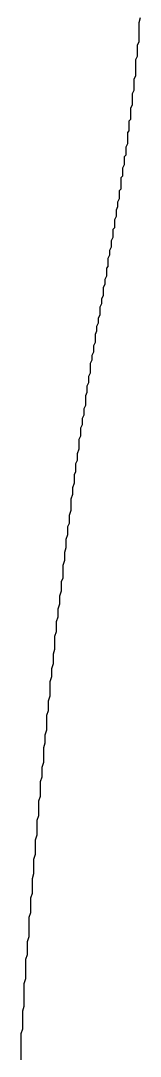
# Model space of a CAD drawing. Header units: millimetres. Extents: x 289 to 9778, y -894 to 6380.
# Drawn here: x 7120.19 to 7120.93, y -356.96 to -350.55 of the extents above; entities that cross this region are included whole.
import ezdxf

# ---------------------------------------------------------------- set-up
doc = ezdxf.new("R2010")
doc.units = ezdxf.units.MM

msp = doc.modelspace()

# ---------------------------------------------------------------- linework, layer by layer
msp.add_polyline3d([(7120.9301, -350.5325, 0), (7120.9201, -350.5625, 0), (7120.9201, -350.5825, 0), (7120.9201, -350.6025, 0), (7120.9201, -350.6225, 0), (7120.9201, -350.6425, 0), (7120.9201, -350.6625, 0), (7120.9201, -350.6825, 0), (7120.9101, -350.7025, 0), (7120.9101, -350.7225, 0), (7120.9101, -350.7425, 0), (7120.9101, -350.7625, 0), (7120.9101, -350.7725, 0), (7120.9001, -350.7925, 0), (7120.9001, -350.8125, 0), (7120.9001, -350.8325, 0), (7120.9001, -350.8525, 0), (7120.9001, -350.8725, 0), (7120.9001, -350.8925, 0), (7120.8901, -350.9125, 0), (7120.8901, -350.9225, 0), (7120.8901, -350.9425, 0), (7120.8901, -350.9625, 0), (7120.8901, -350.9825, 0), (7120.8801, -351.0025, 0), (7120.8801, -351.0225, 0), (7120.8801, -351.0325, 0), (7120.8801, -351.0525, 0), (7120.8801, -351.0725, 0), (7120.8701, -351.0925, 0), (7120.8701, -351.1025, 0), (7120.8701, -351.1225, 0), (7120.8701, -351.1425, 0), (7120.8701, -351.1625, 0), (7120.8601, -351.1725, 0), (7120.8601, -351.1925, 0), (7120.8601, -351.2125, 0), (7120.8601, -351.2325, 0), (7120.8501, -351.2425, 0), (7120.8501, -351.2625, 0), (7120.8501, -351.2825, 0), (7120.8501, -351.2925, 0), (7120.8501, -351.3125, 0), (7120.8401, -351.3325, 0), (7120.8401, -351.3425, 0), (7120.8401, -351.3625, 0), (7120.8401, -351.3825, 0), (7120.8301, -351.3925, 0), (7120.8301, -351.4125, 0), (7120.8301, -351.4325, 0), (7120.8301, -351.4425, 0), (7120.8201, -351.4625, 0), (7120.8201, -351.4725, 0), (7120.8201, -351.4925, 0), (7120.8201, -351.5125, 0), (7120.8101, -351.5225, 0), (7120.8101, -351.5425, 0), (7120.8101, -351.5625, 0), (7120.8101, -351.5725, 0), (7120.8101, -351.5925, 0), (7120.8001, -351.6025, 0), (7120.8001, -351.6225, 0), (7120.8001, -351.6425, 0), (7120.8001, -351.6525, 0), (7120.7901, -351.6725, 0), (7120.7901, -351.6825, 0), (7120.7901, -351.7025, 0), (7120.7801, -351.7225, 0), (7120.7801, -351.7325, 0), (7120.7801, -351.7525, 0), (7120.7801, -351.7625, 0), (7120.7701, -351.7825, 0), (7120.7701, -351.8025, 0), (7120.7701, -351.8125, 0), (7120.7701, -351.8325, 0), (7120.7601, -351.8425, 0), (7120.7601, -351.8625, 0), (7120.7601, -351.8725, 0), (7120.7601, -351.8925, 0), (7120.7501, -351.9125, 0), (7120.7501, -351.9225, 0), (7120.7501, -351.9425, 0), (7120.7501, -351.9525, 0), (7120.7401, -351.9725, 0), (7120.7401, -351.9925, 0), (7120.7401, -352.0025, 0), (7120.7301, -352.0225, 0), (7120.7301, -352.0425, 0), (7120.7301, -352.0525, 0), (7120.7301, -352.0725, 0), (7120.7201, -352.0825, 0), (7120.7201, -352.1025, 0), (7120.7201, -352.1225, 0), (7120.7201, -352.1325, 0), (7120.7101, -352.1525, 0), (7120.7101, -352.1725, 0), (7120.7101, -352.1825, 0), (7120.7001, -352.2025, 0), (7120.7001, -352.2225, 0), (7120.7001, -352.2325, 0), (7120.7001, -352.2525, 0), (7120.6901, -352.2725, 0), (7120.6901, -352.2825, 0), (7120.6901, -352.3025, 0), (7120.6801, -352.3225, 0), (7120.6801, -352.3325, 0), (7120.6801, -352.3525, 0), (7120.6801, -352.3725, 0), (7120.6701, -352.3925, 0), (7120.6701, -352.4025, 0), (7120.6701, -352.4225, 0), (7120.6601, -352.4425, 0), (7120.6601, -352.4625, 0), (7120.6601, -352.4725, 0), (7120.6501, -352.4925, 0), (7120.6501, -352.5125, 0), (7120.6501, -352.5325, 0), (7120.6501, -352.5425, 0), (7120.6401, -352.5625, 0), (7120.6401, -352.5825, 0), (7120.6401, -352.6025, 0), (7120.6301, -352.6225, 0), (7120.6301, -352.6425, 0), (7120.6301, -352.6525, 0), (7120.6201, -352.6725, 0), (7120.6201, -352.6925, 0), (7120.6201, -352.7125, 0), (7120.6201, -352.7325, 0), (7120.6101, -352.7525, 0), (7120.6101, -352.7725, 0), (7120.6101, -352.7925, 0), (7120.6001, -352.8125, 0), (7120.6001, -352.8325, 0), (7120.6001, -352.8525, 0), (7120.5901, -352.8725, 0), (7120.5901, -352.8925, 0), (7120.5901, -352.9125, 0), (7120.5901, -352.9325, 0), (7120.5801, -352.9525, 0), (7120.5801, -352.9725, 0), (7120.5801, -352.9925, 0), (7120.5701, -353.0125, 0), (7120.5701, -353.0325, 0), (7120.5701, -353.0525, 0), (7120.5601, -353.0725, 0), (7120.5601, -353.0925, 0), (7120.5601, -353.1225, 0), (7120.5501, -353.1425, 0), (7120.5501, -353.1625, 0), (7120.5501, -353.1825, 0), (7120.5501, -353.2025, 0), (7120.5401, -353.2325, 0), (7120.5401, -353.2525, 0), (7120.5401, -353.2725, 0), (7120.5301, -353.2925, 0), (7120.5301, -353.3225, 0), (7120.5301, -353.3425, 0), (7120.5201, -353.3625, 0), (7120.5201, -353.3925, 0), (7120.5201, -353.4125, 0), (7120.5101, -353.4425, 0), (7120.5101, -353.4625, 0), (7120.5101, -353.4825, 0), (7120.5001, -353.5125, 0), (7120.5001, -353.5325, 0), (7120.5001, -353.5625, 0), (7120.5001, -353.5825, 0), (7120.4901, -353.6125, 0), (7120.4901, -353.6325, 0), (7120.4901, -353.6625, 0), (7120.4801, -353.6825, 0), (7120.4801, -353.7125, 0), (7120.4801, -353.7325, 0), (7120.4701, -353.7625, 0), (7120.4701, -353.7825, 0), (7120.4701, -353.8125, 0), (7120.4601, -353.8425, 0), (7120.4601, -353.8625, 0), (7120.4601, -353.8925, 0), (7120.4501, -353.9225, 0), (7120.4501, -353.9425, 0), (7120.4501, -353.9725, 0), (7120.4501, -354.0025, 0), (7120.4401, -354.0225, 0), (7120.4401, -354.0525, 0), (7120.4401, -354.0825, 0), (7120.4301, -354.1125, 0), (7120.4301, -354.1325, 0), (7120.4301, -354.1625, 0), (7120.4201, -354.1925, 0), (7120.4201, -354.2225, 0), (7120.4201, -354.2425, 0), (7120.4101, -354.2725, 0), (7120.4101, -354.3025, 0), (7120.4101, -354.3325, 0), (7120.4001, -354.3625, 0), (7120.4001, -354.3825, 0), (7120.4001, -354.4125, 0), (7120.4001, -354.4425, 0), (7120.3901, -354.4725, 0), (7120.3901, -354.5025, 0), (7120.3901, -354.5325, 0), (7120.3801, -354.5625, 0), (7120.3801, -354.5825, 0), (7120.3801, -354.6125, 0), (7120.3701, -354.6425, 0), (7120.3701, -354.6725, 0), (7120.3701, -354.7025, 0), (7120.3701, -354.7325, 0), (7120.3601, -354.7625, 0), (7120.3601, -354.7925, 0), (7120.3601, -354.8225, 0), (7120.3501, -354.8525, 0), (7120.3501, -354.8825, 0), (7120.3501, -354.9125, 0), (7120.3501, -354.9425, 0), (7120.3401, -354.9725, 0), (7120.3401, -355.0025, 0), (7120.3401, -355.0225, 0), (7120.3301, -355.0525, 0), (7120.3301, -355.0825, 0), (7120.3301, -355.1125, 0), (7120.3301, -355.1425, 0), (7120.3201, -355.1725, 0), (7120.3201, -355.2025, 0), (7120.3201, -355.2325, 0), (7120.3101, -355.2625, 0), (7120.3101, -355.2925, 0), (7120.3101, -355.3225, 0), (7120.3101, -355.3525, 0), (7120.3001, -355.3825, 0), (7120.3001, -355.4125, 0), (7120.3001, -355.4425, 0), (7120.3001, -355.4725, 0), (7120.2901, -355.5025, 0), (7120.2901, -355.5325, 0), (7120.2901, -355.5625, 0), (7120.2901, -355.5925, 0), (7120.2801, -355.6225, 0), (7120.2801, -355.6525, 0), (7120.2801, -355.6825, 0), (7120.2801, -355.7125, 0), (7120.2701, -355.7425, 0), (7120.2701, -355.7725, 0), (7120.2701, -355.8025, 0), (7120.2701, -355.8325, 0), (7120.2601, -355.8625, 0), (7120.2601, -355.8925, 0), (7120.2601, -355.9225, 0), (7120.2601, -355.9525, 0), (7120.2501, -355.9825, 0), (7120.2501, -356.0125, 0), (7120.2501, -356.0425, 0), (7120.2501, -356.0725, 0), (7120.2401, -356.1025, 0), (7120.2401, -356.1325, 0), (7120.2401, -356.1625, 0), (7120.2401, -356.1925, 0), (7120.2401, -356.2225, 0), (7120.2301, -356.2525, 0), (7120.2301, -356.2725, 0), (7120.2301, -356.3025, 0), (7120.2301, -356.3325, 0), (7120.2201, -356.3625, 0), (7120.2201, -356.3925, 0), (7120.2201, -356.4225, 0), (7120.2201, -356.4525, 0), (7120.2201, -356.4825, 0), (7120.2101, -356.5125, 0), (7120.2101, -356.5325, 0), (7120.2101, -356.5625, 0), (7120.2101, -356.5925, 0), (7120.2101, -356.6225, 0), (7120.2101, -356.6525, 0), (7120.2001, -356.6825, 0), (7120.2001, -356.7125, 0), (7120.2001, -356.7325, 0), (7120.2001, -356.7625, 0), (7120.2001, -356.7925, 0), (7120.1901, -356.8225, 0), (7120.1901, -356.8425, 0), (7120.1901, -356.8725, 0), (7120.1901, -356.9025, 0), (7120.1901, -356.9325, 0), (7120.1901, -356.9525, 0), (7120.1901, -356.9825, 0)])

doc.saveas('drawing.dxf')
